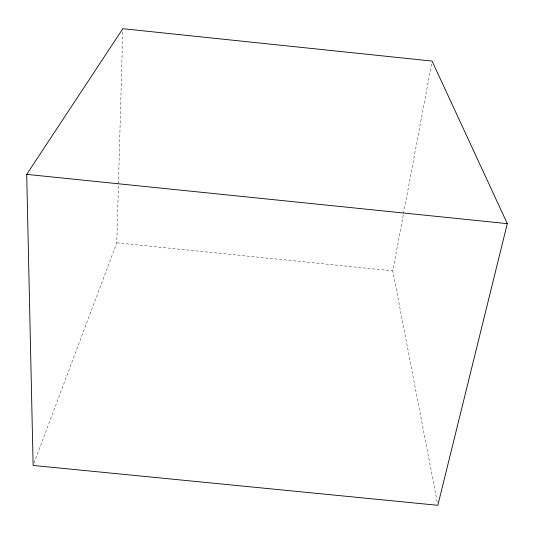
<?xml version="1.0" encoding="UTF-8"?>
<svg xmlns="http://www.w3.org/2000/svg" width="534" height="534" viewBox="0 0 534 534"><rect width="100%" height="100%" fill="white"/><g stroke="black" fill="none" stroke-linecap="round" stroke-linejoin="round"><path stroke-width="0.4" stroke-dasharray="2.67 2" d="M34.002 463.118L116.799 242.823L122.793 29.537M437.212 502.027L392.777 270.885L403.377 214.341M403.53 213.52L431.792 62.718M116.799 242.823L392.777 270.885"/><path stroke-width="0.8" d="M507.3 223.639L437.84 505.298L33.128 465.448L26.7 174.371L122.813 28.703L432.099 61.083L507.3 223.639L26.7 174.371"/></g></svg>
